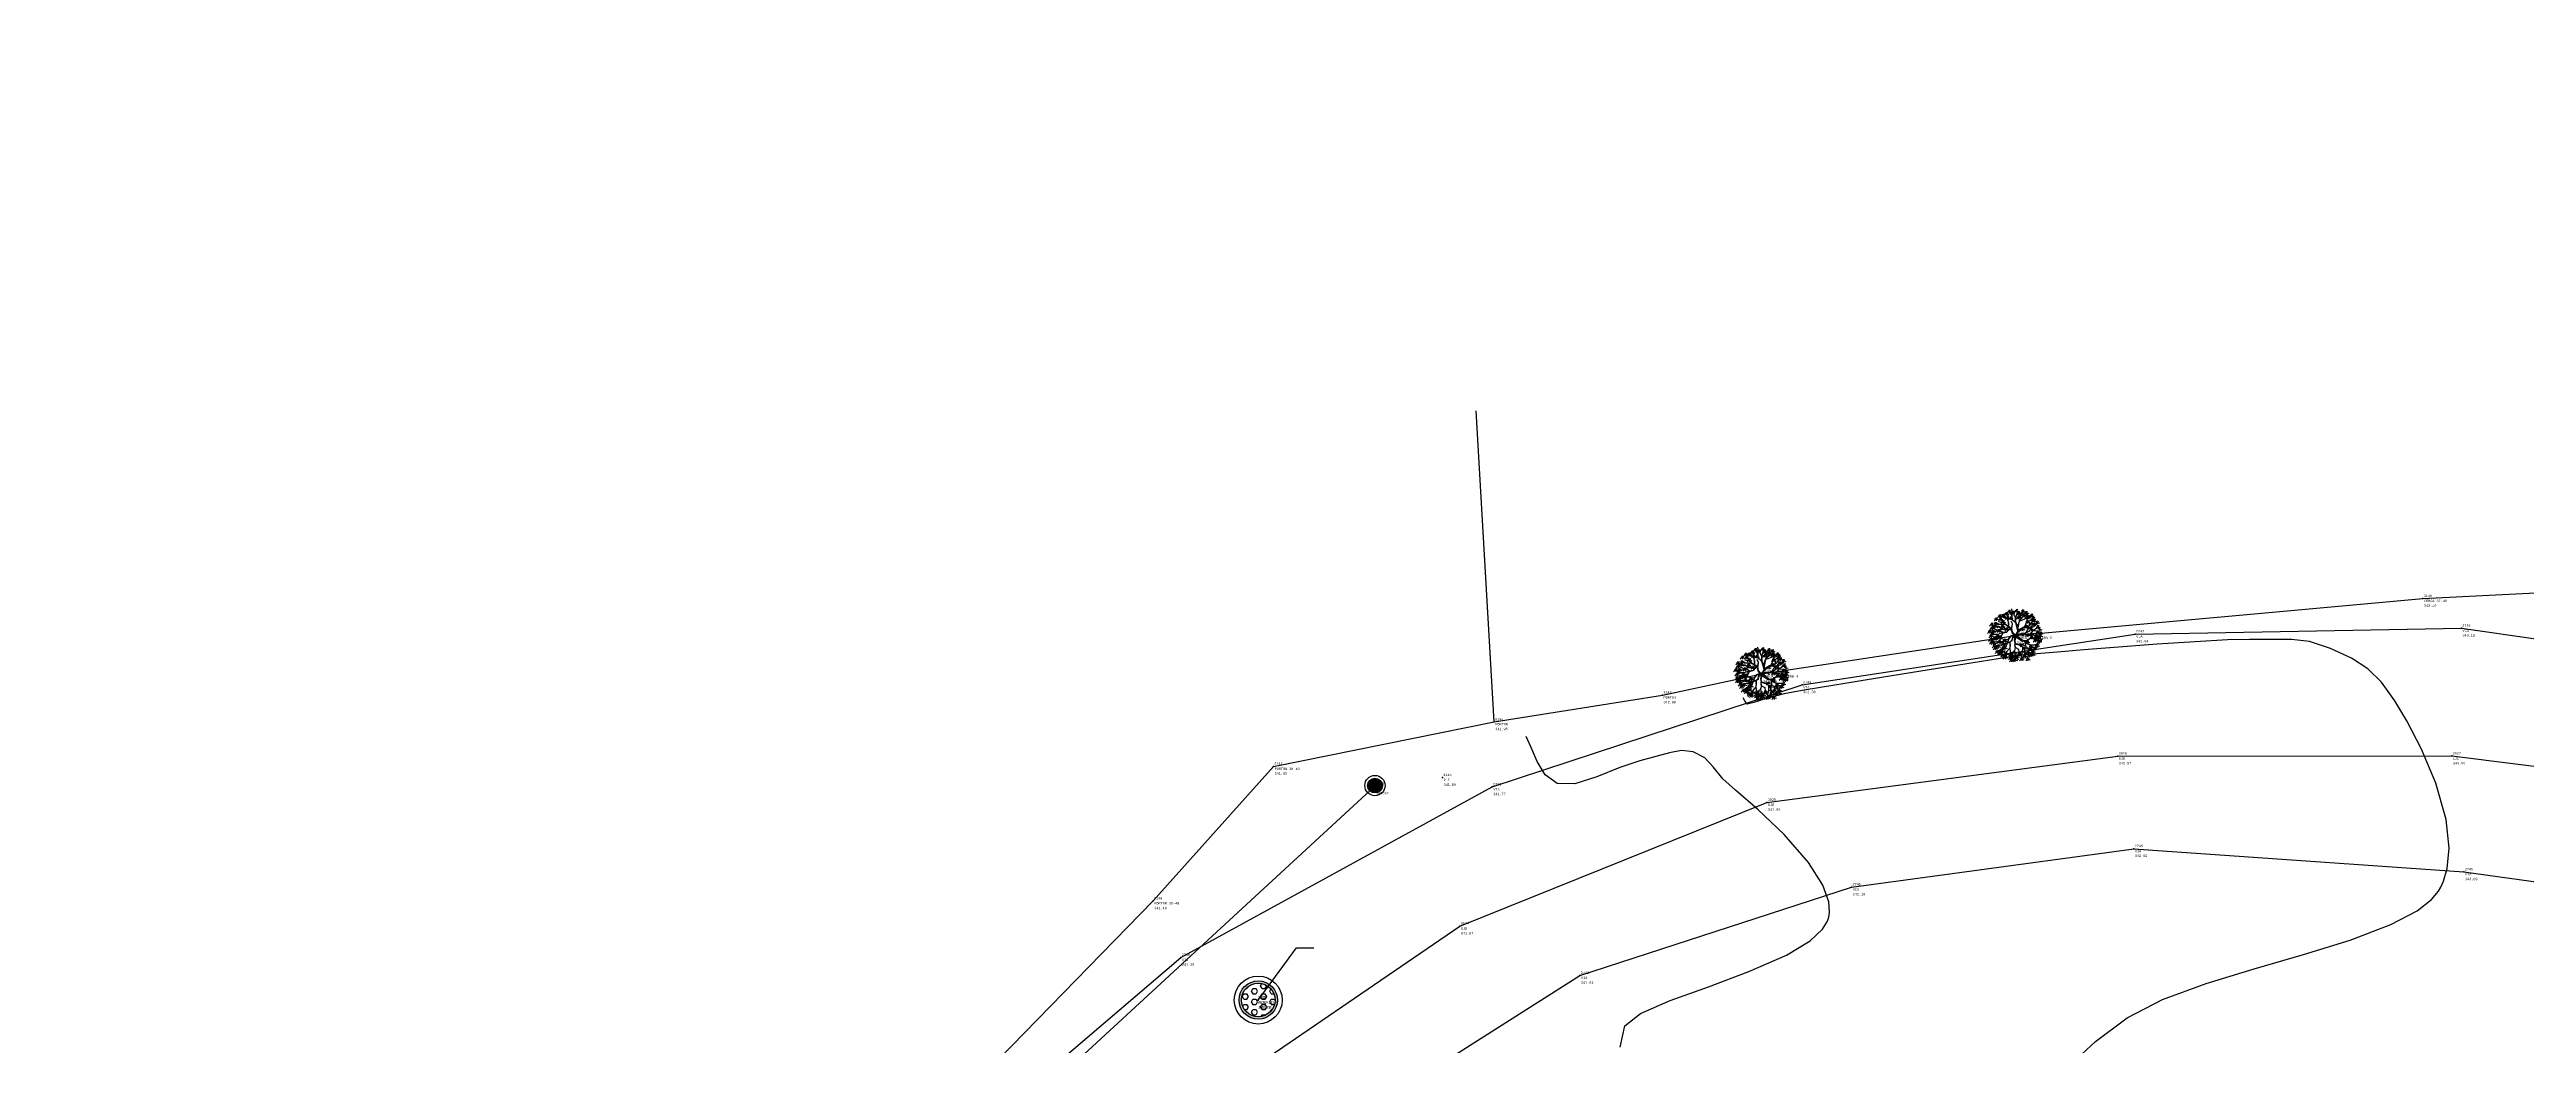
# Model space of a CAD drawing. Header units: metres. Extents: x 5050628 to 5051715, y 2427226 to 2427693.
# Drawn here: x 5051439.9 to 5051491.6, y 2427650.2 to 2427670.9 of the extents above; entities that cross this region are included whole.
import ezdxf
from ezdxf.enums import TextEntityAlignment as Align

# ---------------------------------------------------------------- set-up
doc = ezdxf.new("R2010")
doc.units = ezdxf.units.M
for name, color, linetype in [('1. Eje Vía', 7, 'Continuous'), ('Anden', 252, 'Continuous'), ('ARBOLES', 3, 'Continuous'), ('C-TOPO-MINR-N', 11, 'Continuous'), ('Cerca', 90, 'FENCELINE2'), ('CVL_PUNTO', 2, 'Continuous'), ('CVL_PUNTO_COR', 2, 'Continuous'), ('CVL_PUNTO_NUM', 2, 'Continuous'), ('Paramento', 7, 'Continuous'), ('POSTE', 2, 'Continuous'), ('POZO', 251, 'Continuous'), ('Red Baja Tension', 30, 'Continuous'), ('Texto', 7, 'Continuous'), ('Vía', 40, 'Continuous')]:
    doc.layers.add(name, color=color, linetype=linetype)
doc.layers.add('Poste Baja tension', color=30, linetype='Continuous', lineweight=100)
doc.styles.add('MONOTXT4', font='monotxt4.shx')
doc.linetypes.add('FENCELINE2', pattern='A,0.25,-0.1,[132,ltypeshp.shx,S=0.1,R=0,X=-0.1,Y=0],-0.1,1', length=1.45)

# ---------------------------------------------------------------- blocks, each defined once
blk = doc.blocks.new('POZO')
h = blk.add_hatch(color=251)
h.dxf.hatch_style = 1
h.paths.add_polyline_path([(0.4, 0, 1), (-0.4, 0, 1)])
h.paths.add_polyline_path([(-0.35, 0, -1), (0.35, 0, -1)], flags=16)
h = blk.add_hatch()
h.set_pattern_fill('HEX', color=252, scale=0.02)
h.set_pattern_definition([(0, (-1173315.06659, -1368270.07615), (0, 0.109985226308), [0.0635, -0.127]), (120, (-1173315.06659, -1368270.07615), (-0.095250000024, -0.054992613154), [0.0635, -0.127]), (60, (-1173315.00309, -1368270.07615), (-0.095250000024, 0.054992613154), [0.0635, -0.127])])
h.paths.add_polyline_path([(-0.35, 0, 1), (0.35, 0, 1)])
at = {"color": 252}
for radius in [0.5, 0.4, 0.35]:
    blk.add_circle((0, 0), radius, dxfattribs=at)
blk = doc.blocks.new('ar-2')
at = {"layer": 'ARBOLES'}
for p, q in [((29.38, 112.27), (29.17, 112.09)), ((29.29, 112.29), (29.31, 112.09)), ((29.55, 112.41), (29.35, 112.23)), ((29.38, 112.37), (29.61, 112.3)), ((29.46, 112.43), (29.48, 112.23)), ((29.72, 112.36), (29.51, 112.18)), ((29.54, 112.32), (29.78, 112.24)), ((29.6, 112.49), (29.63, 112.29)), ((29.98, 112.46), (29.78, 112.27)), ((29.81, 112.41), (30.04, 112.34)), ((29.89, 112.47), (29.91, 112.27)), ((30.1, 112.29), (29.89, 112.1)), ((29.93, 112.24), (30.16, 112.17)), ((30, 112.31), (30.03, 112.1)), ((30.35, 112.42), (30.15, 112.24)), ((30.18, 112.38), (30.41, 112.31)), ((30.26, 112.44), (30.28, 112.24)), ((30.55, 112.34), (30.35, 112.16)), ((30.38, 112.29), (30.62, 112.22)), ((30.46, 112.36), (30.48, 112.16)), ((28.4, 111.23), (28.19, 111.04)), ((28.23, 111.18), (28.46, 111.11)), ((28.48, 110.97), (28.27, 110.79)), ((28.3, 111.24), (28.33, 111.04)), ((28.31, 110.93), (28.54, 110.85)), ((28.53, 111.64), (28.32, 111.46)), ((28.54, 111.43), (28.33, 111.25)), ((28.36, 111.6), (28.59, 111.52)), ((28.36, 111.39), (28.6, 111.31)), ((28.57, 111.11), (28.36, 110.93)), ((28.38, 110.99), (28.41, 110.79)), ((28.6, 111.23), (28.4, 111.05)), ((28.43, 111.66), (28.46, 111.46)), ((28.43, 111.19), (28.66, 111.11)), ((28.44, 111.45), (28.46, 111.25)), ((28.47, 111.13), (28.5, 110.93)), ((28.7, 110.84), (28.49, 110.65)), ((28.7, 111.53), (28.5, 111.35)), ((28.51, 111.25), (28.53, 111.05)), ((28.68, 111.44), (28.53, 111.5)), ((28.53, 110.79), (28.76, 110.72)), ((28.76, 111.68), (28.56, 111.5)), ((28.79, 111.96), (28.58, 111.78)), ((28.6, 110.85), (28.63, 110.65)), ((28.61, 111.92), (28.85, 111.85)), ((28.61, 111.55), (28.63, 111.35)), ((28.67, 111.7), (28.69, 111.5)), ((28.88, 110.93), (28.67, 110.74)), ((28.69, 111.98), (28.71, 111.78)), ((28.7, 110.88), (28.94, 110.81)), ((28.96, 111.28), (28.76, 111.09)), ((28.98, 110.9), (28.77, 110.72)), ((28.78, 110.94), (28.8, 110.74)), ((28.99, 112.15), (28.79, 111.96)), ((28.81, 110.86), (29.04, 110.79)), ((28.82, 112.1), (29.05, 112.03)), ((29.04, 111.96), (28.84, 111.78)), ((28.87, 111.92), (29.1, 111.85)), ((28.87, 111.29), (28.89, 111.09)), ((28.89, 110.92), (28.91, 110.72)), ((28.9, 112.16), (28.92, 111.96)), ((29.16, 112.15), (28.95, 111.97)), ((28.95, 111.98), (28.97, 111.78)), ((29.15, 111.54), (28.95, 111.36)), ((29.24, 111.94), (28.97, 112.03)), ((28.98, 111.5), (29.21, 111.43)), ((28.99, 112.1), (29.22, 112.03)), ((29.2, 111.81), (28.99, 111.63)), ((29.02, 111.76), (29.26, 111.69)), ((29.06, 112.17), (29.09, 111.97)), ((29.06, 111.56), (29.08, 111.36)), ((29.29, 111.27), (29.08, 111.45)), ((29.1, 111.83), (29.13, 111.63)), ((29.21, 112.23), (29.44, 112.16)), ((29.43, 111.38), (29.22, 111.2)), ((29.44, 112.04), (29.24, 111.86)), ((29.25, 111.34), (29.49, 111.26)), ((29.27, 112), (29.5, 111.92)), ((29.33, 111.4), (29.35, 111.2)), ((29.4, 112.09), (29.36, 112.16)), ((29.63, 112.03), (29.43, 111.84)), ((29.46, 111.98), (29.69, 111.91)), ((29.54, 112.04), (29.56, 111.84)), ((30.1, 112.06), (29.89, 111.88)), ((29.92, 112.02), (30.16, 111.94)), ((30, 112.08), (30.02, 111.88)), ((30.34, 112.21), (30.14, 112.03)), ((30.16, 111.33), (30.39, 111.26)), ((30.17, 112.17), (30.4, 112.1)), ((30.24, 111.39), (30.26, 111.19)), ((30.25, 112.23), (30.27, 112.03)), ((30.57, 112.17), (30.36, 111.99)), ((30.57, 111.51), (30.37, 111.33)), ((30.39, 112.13), (30.63, 112.05)), ((30.4, 111.46), (30.63, 111.39)), ((30.43, 111.92), (30.45, 112)), ((30.64, 111.02), (30.43, 110.84)), ((30.45, 111.76), (30.68, 111.69)), ((30.47, 112.19), (30.49, 111.99)), ((30.47, 110.98), (30.7, 110.91)), ((30.48, 111.53), (30.5, 111.33)), ((30.69, 112.07), (30.49, 111.88)), ((30.52, 112.02), (30.75, 111.95)), ((30.53, 111.83), (30.55, 111.63)), ((30.54, 111.04), (30.57, 110.84)), ((30.6, 112.08), (30.62, 111.88)), ((30.6, 111.33), (30.68, 111.67)), ((30.85, 111.38), (30.64, 111.19)), ((30.86, 112.17), (30.65, 111.99)), ((30.87, 110.88), (30.66, 110.7)), ((30.68, 111.33), (30.91, 111.26)), ((30.69, 112.13), (30.92, 112.06)), ((30.74, 112.05), (30.98, 111.98)), ((30.75, 111.39), (30.78, 111.19)), ((30.76, 112.19), (30.79, 111.99)), ((30.96, 111.97), (30.76, 111.79)), ((30.77, 110.9), (30.8, 110.7)), ((30.79, 111.93), (31.02, 111.85)), ((31.02, 111.86), (30.81, 111.68)), ((30.81, 111.59), (31.04, 111.52)), ((30.84, 111.82), (31.08, 111.75)), ((30.86, 111.78), (30.96, 111.86)), ((30.87, 111.99), (30.89, 111.79)), ((30.92, 111.88), (30.94, 111.68)), ((31.13, 110.97), (30.92, 110.79)), ((31.2, 111.76), (30.99, 111.58)), ((31.22, 111.2), (31.02, 111.01)), ((31.03, 111.72), (31.26, 111.65)), ((31.24, 111.51), (31.03, 111.33)), ((31.03, 110.99), (31.06, 110.79)), ((31.05, 111.15), (31.28, 111.08)), ((31.07, 111.46), (31.3, 111.39)), ((31.28, 110.82), (31.07, 110.64)), ((31.09, 111.37), (31.23, 111.38)), ((31.1, 110.78), (31.34, 110.7)), ((31.11, 111.78), (31.13, 111.58)), ((31.13, 111.21), (31.15, 111.01)), ((31.14, 111.53), (31.17, 111.33)), ((31.16, 111.32), (31.4, 111.25)), ((31.37, 110.97), (31.16, 110.79)), ((31.18, 110.84), (31.2, 110.64)), ((31.39, 111.13), (31.19, 110.94)), ((31.19, 110.93), (31.43, 110.85)), ((31.22, 111.08), (31.45, 111.01)), ((31.24, 111.38), (31.27, 111.18)), ((31.27, 110.99), (31.3, 110.79)), ((31.3, 111.14), (31.32, 110.94)), ((28.47, 110.74), (28.26, 110.56)), ((28.3, 110.7), (28.53, 110.63)), ((28.51, 110.58), (28.31, 110.4)), ((28.34, 110.54), (28.57, 110.47)), ((28.37, 110.76), (28.4, 110.56)), ((28.61, 110.58), (28.4, 110.39)), ((28.42, 110.6), (28.44, 110.4)), ((28.44, 110.53), (28.67, 110.46)), ((28.67, 110.39), (28.46, 110.2)), ((28.51, 110.6), (28.54, 110.39)), ((28.74, 110.25), (28.53, 110.07)), ((28.56, 110.21), (28.8, 110.14)), ((28.57, 110.4), (28.6, 110.2)), ((28.64, 110.27), (28.67, 110.07)), ((28.85, 110.04), (28.64, 109.85)), ((28.67, 109.99), (28.91, 109.92)), ((28.9, 110.35), (28.69, 110.17)), ((28.72, 110.31), (28.96, 110.23)), ((28.95, 110.63), (28.75, 110.45)), ((28.75, 110.05), (28.78, 109.85)), ((28.78, 110.58), (29.01, 110.51)), ((28.8, 110.37), (28.82, 110.17)), ((29.01, 109.94), (28.81, 109.76)), ((29.05, 110.12), (28.84, 109.94)), ((28.84, 109.9), (29.07, 109.82)), ((28.86, 110.65), (28.88, 110.45)), ((28.88, 110.08), (29.11, 110.01)), ((28.92, 109.96), (28.94, 109.76)), ((28.95, 110.14), (28.98, 109.94)), ((28.97, 109.92), (29, 109.72)), ((29.18, 110.49), (28.98, 110.31)), ((29.19, 109.82), (28.98, 109.64)), ((29.01, 110.45), (29.24, 110.37)), ((29.24, 110.04), (29.03, 109.86)), ((29.23, 109.75), (29.03, 109.57)), ((29.06, 109.99), (29.3, 109.92)), ((29.09, 110.51), (29.11, 110.31)), ((29.09, 109.84), (29.11, 109.64)), ((29.32, 110.69), (29.11, 110.5)), ((29.11, 110.23), (29.35, 110.16)), ((29.33, 109.72), (29.12, 109.53)), ((29.14, 109.77), (29.16, 109.57)), ((29.15, 110.64), (29.38, 110.57)), ((29.16, 109.67), (29.39, 109.6)), ((29.18, 109.91), (29.41, 109.84)), ((29.23, 110.7), (29.25, 110.5)), ((29.23, 109.84), (29.46, 109.77)), ((29.24, 109.74), (29.26, 109.53)), ((29.6, 109.82), (29.4, 109.63)), ((29.46, 109.65), (29.69, 109.58)), ((29.68, 109.55), (29.48, 109.36)), ((29.51, 109.83), (29.53, 109.63)), ((29.51, 109.52), (29.63, 109.68)), ((29.51, 109.5), (29.74, 109.43)), ((29.54, 109.71), (29.56, 109.51)), ((29.58, 109.9), (29.6, 109.7)), ((29.59, 109.56), (29.61, 109.36)), ((29.65, 109.67), (29.89, 109.6)), ((29.89, 109.87), (29.68, 109.69)), ((29.89, 109.56), (29.68, 109.37)), ((29.9, 109.77), (29.7, 109.59)), ((29.71, 109.51), (29.95, 109.44)), ((29.73, 109.74), (29.75, 109.53)), ((29.79, 109.57), (29.81, 109.37)), ((30.01, 109.76), (29.8, 109.58)), ((29.87, 109.75), (29.83, 109.61)), ((29.83, 109.61), (29.85, 109.48)), ((29.84, 109.72), (30.07, 109.65)), ((29.91, 109.78), (29.94, 109.58)), ((30.17, 109.91), (29.96, 109.72)), ((29.99, 109.86), (30.23, 109.79)), ((30.28, 109.6), (30.08, 109.42)), ((30.11, 109.56), (30.34, 109.48)), ((30.33, 110.45), (30.12, 110.26)), ((30.16, 110.4), (30.39, 110.33)), ((30.17, 109.62), (30.21, 109.52)), ((30.19, 109.62), (30.21, 109.42)), ((30.45, 110.25), (30.24, 110.06)), ((30.47, 109.8), (30.26, 109.61)), ((30.28, 110.2), (30.51, 110.13)), ((30.29, 109.96), (30.53, 109.88)), ((30.3, 109.75), (30.53, 109.68)), ((30.35, 110.26), (30.38, 110.06)), ((30.38, 109.81), (30.4, 109.61)), ((30.63, 110.61), (30.42, 110.43)), ((30.65, 110.02), (30.44, 109.84)), ((30.65, 109.61), (30.44, 109.42)), ((30.45, 110.57), (30.69, 110.5)), ((30.47, 109.56), (30.71, 109.49)), ((30.48, 109.98), (30.71, 109.91)), ((30.53, 110.63), (30.55, 110.43)), ((30.74, 109.83), (30.54, 109.65)), ((30.55, 110.04), (30.58, 109.84)), ((30.55, 109.62), (30.57, 109.42)), ((30.57, 109.78), (30.8, 109.71)), ((30.81, 110.32), (30.61, 110.14)), ((30.81, 110.19), (30.61, 110.01)), ((30.64, 110.28), (30.87, 110.21)), ((30.65, 109.85), (30.67, 109.65)), ((30.72, 110.34), (30.74, 110.14)), ((30.72, 110.21), (30.74, 110.01)), ((30.94, 109.88), (30.73, 109.7)), ((30.94, 110.05), (30.74, 109.87)), ((30.77, 110.01), (31, 109.93)), ((30.77, 109.83), (31, 109.76)), ((30.84, 109.9), (30.87, 109.7)), ((30.85, 110.07), (30.87, 109.87)), ((31.08, 110.24), (30.87, 110.06)), ((31.09, 110.71), (30.88, 110.53)), ((30.88, 110.23), (31.01, 110.06)), ((30.9, 110.2), (31.14, 110.12)), ((30.92, 110.67), (31.15, 110.6)), ((30.98, 110.26), (31.01, 110.06)), ((30.99, 110.73), (31.02, 110.53)), ((31.2, 110.41), (30.99, 110.22)), ((31.3, 110.63), (31.09, 110.45)), ((31.11, 110.42), (31.13, 110.22)), ((31.13, 110.59), (31.36, 110.52)), ((31.21, 110.65), (31.23, 110.45)), ((31.43, 110.73), (31.23, 110.54)), ((31.34, 110.74), (31.36, 110.54))]:
    blk.add_line(p, q, dxfattribs=at)
at = {"layer": 'ARBOLES', "color": 27}
for p, q in [((29.41, 112.15), (29.39, 112.29)), ((29.64, 112.03), (29.5, 112.31)), ((29.62, 112.38), (29.64, 112.18)), ((29.64, 112.22), (29.62, 112.34)), ((29.64, 111.99), (29.66, 112.35)), ((29.64, 112.34), (29.65, 112.22)), ((29.76, 112.14), (29.69, 112.34)), ((29.76, 112.14), (29.79, 112.36)), ((29.86, 111.96), (29.97, 112.36)), ((30.13, 112.13), (30.05, 112.35)), ((30.14, 112.14), (30.23, 112.3)), ((30.3, 112.03), (30.4, 112.25)), ((28.4, 111.06), (28.63, 110.99)), ((28.79, 110.98), (28.41, 111.01)), ((28.41, 110.99), (28.77, 110.98)), ((28.64, 111.16), (28.42, 111.14)), ((28.65, 110.82), (28.42, 110.71)), ((28.43, 111.16), (28.56, 111.17)), ((28.72, 111.15), (28.44, 111.2)), ((28.71, 111.25), (28.48, 111.36)), ((28.53, 111.49), (28.76, 111.42)), ((28.59, 111.64), (28.82, 111.57)), ((28.85, 111.56), (28.61, 111.66)), ((28.85, 111.56), (28.64, 111.67)), ((28.9, 111.56), (28.65, 111.69)), ((28.8, 110.98), (28.65, 110.82)), ((28.85, 111.44), (28.68, 111.44)), ((28.83, 111.17), (28.71, 111.25)), ((28.82, 111.17), (28.72, 111.15)), ((28.85, 111.43), (28.75, 111.37)), ((28.79, 111.23), (29.02, 111.16)), ((29.1, 111.09), (28.8, 110.98)), ((28.99, 110.79), (28.8, 110.5)), ((29.12, 111.09), (28.81, 111.28)), ((29.02, 111.28), (28.82, 111.17)), ((28.98, 111.68), (28.85, 111.74)), ((29.25, 111.56), (28.85, 111.56)), ((29.09, 111.3), (28.85, 111.44)), ((29.04, 111.3), (28.85, 111.43)), ((28.98, 110.81), (28.85, 110.74)), ((29.04, 111.84), (28.91, 111.98)), ((29.07, 111.07), (28.97, 110.8)), ((29.09, 111.68), (28.98, 111.68)), ((29.1, 111.06), (28.98, 110.81)), ((29, 111.17), (29.14, 111.1)), ((29.25, 111.25), (29.02, 111.28)), ((29.1, 111.68), (29.04, 111.84)), ((29.23, 111.27), (29.04, 111.3)), ((29.25, 111.96), (29.09, 112.15)), ((29.28, 111.26), (29.09, 111.3)), ((29.26, 111.56), (29.1, 111.68)), ((29.34, 111.13), (29.1, 111.09)), ((29.11, 111.07), (29.33, 111.12)), ((29.12, 112.15), (29.24, 111.99)), ((29.24, 111.99), (29.14, 112.17)), ((29.28, 111.97), (29.16, 112.19)), ((29.38, 111.89), (29.25, 111.96)), ((29.49, 111.41), (29.25, 111.56)), ((29.41, 111.26), (29.26, 111.26)), ((29.56, 111.33), (29.27, 111.53)), ((29.38, 111.9), (29.28, 111.97)), ((29.46, 111.28), (29.28, 111.26)), ((29.47, 111.28), (29.34, 111.13)), ((29.43, 111.28), (29.34, 111.13)), ((29.35, 112.06), (29.37, 111.86)), ((29.37, 111.84), (29.41, 112.15)), ((29.42, 111.73), (29.37, 111.84)), ((29.37, 111.84), (29.42, 111.68)), ((29.49, 111.89), (29.38, 111.9)), ((29.59, 111.88), (29.38, 111.89)), ((29.54, 110.87), (29.38, 110.69)), ((29.42, 111.68), (29.41, 111.47)), ((29.55, 110.86), (29.41, 110.69)), ((29.44, 111.46), (29.42, 111.73)), ((29.43, 110.69), (29.58, 110.87)), ((29.54, 111.33), (29.46, 111.28)), ((29.55, 111.31), (29.47, 111.28)), ((29.62, 111.89), (29.49, 111.89)), ((29.62, 111.33), (29.49, 111.41)), ((29.74, 110.94), (29.54, 110.87)), ((29.55, 111.31), (29.63, 111.14)), ((29.76, 110.92), (29.55, 110.86)), ((29.59, 111.27), (29.56, 111.33)), ((29.66, 111.6), (29.58, 111.76)), ((29.86, 111.66), (29.59, 111.88)), ((29.6, 111.35), (29.66, 111.59)), ((29.64, 111.11), (29.6, 111.32)), ((29.64, 110.77), (29.61, 110.61)), ((29.62, 111.89), (29.64, 112.04)), ((29.66, 111.13), (29.62, 111.33)), ((29.63, 111.35), (29.66, 111.6)), ((29.64, 112.04), (29.64, 112.22)), ((29.67, 111.83), (29.64, 111.99)), ((29.64, 111.91), (29.64, 111.86)), ((29.75, 110.97), (29.64, 111.11)), ((29.76, 110.92), (29.64, 111.1)), ((29.85, 110.92), (29.65, 110.74)), ((29.76, 110.99), (29.66, 111.13)), ((29.66, 110.77), (29.78, 110.94)), ((29.81, 110.92), (29.66, 110.77)), ((29.88, 111.66), (29.67, 111.83)), ((29.86, 110.92), (29.75, 110.97)), ((29.85, 111.96), (29.76, 112.14)), ((29.86, 110.92), (29.76, 110.99)), ((29.81, 110.87), (29.77, 110.62)), ((29.85, 110.92), (29.78, 110.61)), ((29.86, 110.81), (29.8, 110.62)), ((29.84, 111.7), (29.86, 111.95)), ((29.87, 111.68), (29.85, 111.96)), ((29.85, 110.92), (29.98, 111.2)), ((29.85, 110.92), (30, 111.18)), ((29.85, 110.92), (29.89, 110.81)), ((29.98, 111.2), (29.86, 111.66)), ((29.97, 111.38), (29.88, 111.66)), ((29.89, 110.95), (29.88, 110.92)), ((29.88, 110.92), (29.9, 110.82)), ((29.89, 110.81), (30.22, 110.6)), ((29.9, 110.82), (29.92, 110.92)), ((29.92, 110.99), (30.02, 111.16)), ((29.92, 110.94), (30.04, 111.02)), ((29.92, 110.92), (29.92, 110.99)), ((29.92, 110.91), (30.02, 110.99)), ((29.93, 110.9), (30.29, 110.62)), ((29.94, 110.8), (29.93, 110.87)), ((29.93, 110.87), (30.21, 110.66)), ((30.2, 110.63), (29.94, 110.8)), ((29.95, 110.89), (30.09, 111)), ((29.96, 111.42), (30.07, 111.77)), ((30, 111.35), (29.97, 111.38)), ((30, 111.18), (29.97, 111.35)), ((30.21, 110.66), (29.97, 110.81)), ((29.98, 111.38), (30.02, 111.53)), ((30, 111.37), (30.08, 111.79)), ((30.02, 111.18), (30, 111.35)), ((30.02, 111.25), (30.3, 111.41)), ((30.02, 110.99), (30.1, 111.02)), ((30.03, 111.21), (30.25, 111.36)), ((30.04, 111.18), (30.31, 111.4)), ((30.08, 111.79), (30.14, 111.88)), ((30.09, 111.78), (30.22, 111.82)), ((30.09, 111), (30.15, 111)), ((30.1, 111.81), (30.23, 111.83)), ((30.1, 111.02), (30.3, 111.02)), ((30.14, 111.88), (30.13, 112.13)), ((30.33, 111.38), (30.13, 111.19)), ((30.14, 111.92), (30.3, 112.04)), ((30.15, 111.88), (30.3, 112.03)), ((30.15, 111), (30.31, 110.89)), ((30.19, 110.99), (30.32, 111.01)), ((30.22, 111.82), (30.43, 111.91)), ((30.28, 111.02), (30.47, 111.09)), ((30.3, 111.41), (30.42, 111.42)), ((30.3, 111.02), (30.42, 110.99)), ((30.31, 111.4), (30.47, 111.41)), ((30.35, 111.02), (30.48, 111.09)), ((30.38, 111.42), (30.46, 111.59)), ((30.62, 111.81), (30.42, 111.63)), ((30.42, 111.42), (30.45, 111.5)), ((30.42, 110.99), (30.73, 111.02)), ((30.43, 111.91), (30.74, 112.06)), ((30.45, 111.5), (30.49, 111.7)), ((30.47, 111.41), (30.56, 111.45)), ((30.47, 111.09), (30.61, 111.32)), ((30.48, 111.71), (30.55, 111.89)), ((30.49, 111.7), (30.7, 111.8)), ((30.49, 111.09), (30.72, 111.21)), ((30.5, 111.74), (30.69, 111.79)), ((30.5, 110.65), (30.74, 110.79)), ((30.53, 110.99), (30.66, 110.99)), ((30.55, 111.89), (30.6, 111.96)), ((30.56, 111.45), (30.74, 111.58)), ((30.6, 111.96), (30.62, 112.12)), ((30.61, 111.37), (30.79, 111.44)), ((30.61, 111.32), (30.78, 111.43)), ((30.63, 111), (30.72, 110.95)), ((30.69, 110.84), (30.93, 110.76)), ((30.7, 111.8), (30.86, 111.96)), ((30.72, 110.95), (30.91, 110.94)), ((30.73, 111.02), (30.88, 111.22)), ((30.74, 111.58), (30.86, 111.78)), ((30.74, 110.79), (30.88, 110.75)), ((30.75, 111.02), (30.98, 111.05)), ((30.76, 111.86), (30.87, 111.94)), ((30.76, 111.85), (30.88, 111.92)), ((30.98, 111.64), (30.77, 111.45)), ((30.78, 111.65), (31.02, 111.58)), ((30.78, 111.43), (30.94, 111.45)), ((30.78, 111.04), (30.89, 111.23)), ((30.79, 111.43), (30.89, 111.62)), ((30.88, 111.22), (31.09, 111.37)), ((30.88, 110.75), (31.2, 110.79)), ((30.89, 111.65), (30.91, 111.45)), ((30.89, 111.22), (31.27, 111.17)), ((30.91, 110.94), (31.29, 110.87)), ((31.18, 110.81), (30.92, 110.76)), ((30.94, 111.45), (31.09, 111.65)), ((30.94, 111.45), (31.12, 111.61)), ((30.96, 110.93), (31.19, 110.85)), ((30.98, 111.05), (31.06, 111.04)), ((31.3, 110.8), (31.18, 110.81)), ((31.2, 110.79), (31.29, 110.75)), ((31.3, 110.78), (31.22, 110.79)), ((28.7, 110.64), (28.46, 110.67)), ((28.57, 110.53), (28.46, 110.5)), ((28.63, 110.53), (28.47, 110.48)), ((28.5, 110.34), (28.73, 110.27)), ((28.8, 110.5), (28.53, 110.34)), ((28.75, 110.54), (28.54, 110.53)), ((28.86, 110.36), (28.58, 110.27)), ((28.71, 110.28), (28.58, 110.26)), ((28.6, 110.23), (28.71, 110.28)), ((28.61, 110.21), (28.84, 110.34)), ((28.92, 110.56), (28.63, 110.53)), ((28.85, 110.74), (28.7, 110.64)), ((28.99, 110.1), (28.75, 109.98)), ((29.11, 110.34), (28.86, 110.36)), ((29.28, 110.68), (28.92, 110.72)), ((29.06, 110.54), (28.92, 110.56)), ((29.07, 110.53), (28.92, 110.44)), ((29.03, 110.16), (28.96, 109.79)), ((29.09, 110.25), (28.97, 109.77)), ((29.08, 110.25), (28.99, 110.1)), ((29.18, 110.67), (29.06, 110.54)), ((29.18, 110.28), (29.08, 110.25)), ((29.29, 110.27), (29.08, 110.09)), ((29.22, 109.77), (29.08, 109.69)), ((29.27, 110.25), (29.1, 110.05)), ((29.23, 110.43), (29.11, 110.34)), ((29.12, 110.33), (29.23, 110.41)), ((29.23, 110.41), (29.17, 110.28)), ((29.41, 110.69), (29.18, 110.67)), ((29.25, 110.43), (29.18, 110.28)), ((29.19, 110.29), (29.21, 110.09)), ((29.68, 109.92), (29.22, 109.77)), ((29.41, 110.51), (29.23, 110.43)), ((29.43, 110.49), (29.25, 110.43)), ((29.25, 109.78), (29.71, 109.95)), ((29.3, 109.68), (29.26, 109.62)), ((29.42, 110.69), (29.27, 110.25)), ((29.32, 109.95), (29.3, 109.68)), ((29.49, 110.15), (29.32, 109.95)), ((29.51, 110.52), (29.41, 110.51)), ((29.5, 110.48), (29.43, 110.49)), ((29.63, 109.69), (29.43, 109.51)), ((29.68, 109.88), (29.47, 109.7)), ((29.66, 109.73), (29.47, 109.52)), ((29.52, 110.33), (29.49, 110.15)), ((29.52, 109.98), (29.49, 109.75)), ((29.5, 110.52), (29.52, 110.33)), ((29.5, 110.16), (29.52, 109.98)), ((29.61, 110.61), (29.51, 110.53)), ((29.58, 110.58), (29.51, 110.52)), ((29.52, 110.31), (29.53, 110.51)), ((29.66, 109.72), (29.54, 109.51)), ((29.63, 110.6), (29.58, 110.58)), ((29.65, 110.74), (29.63, 110.6)), ((29.68, 109.92), (29.66, 109.73)), ((29.78, 110.03), (29.68, 109.92)), ((29.78, 110.61), (29.81, 110.46)), ((29.83, 110.2), (29.78, 110.04)), ((29.78, 110.04), (29.79, 109.88)), ((29.8, 110.45), (29.79, 110.36)), ((29.82, 110.43), (29.79, 110.36)), ((29.79, 110.36), (29.84, 110.21)), ((29.79, 110.36), (29.82, 110.18)), ((29.79, 109.88), (29.87, 109.75)), ((29.8, 110.62), (29.82, 110.47)), ((29.81, 110.46), (29.89, 110.41)), ((29.82, 110.47), (29.91, 110.43)), ((29.84, 110.21), (30.02, 110.12)), ((29.87, 109.75), (30, 109.49)), ((29.89, 110.41), (30.12, 110.34)), ((29.91, 110.43), (30.09, 110.37)), ((30.04, 109.92), (29.96, 109.75)), ((30.02, 109.91), (29.96, 109.76)), ((29.96, 109.75), (29.96, 109.49)), ((30.02, 110.12), (30.04, 109.92)), ((30.03, 109.97), (30.02, 109.91)), ((30.04, 109.92), (30.1, 109.77)), ((30.29, 110.41), (30.06, 110.38)), ((30.07, 109.92), (30.09, 109.72)), ((30.1, 109.77), (30.34, 109.57)), ((30.12, 110.37), (30.25, 110.26)), ((30.12, 110.34), (30.25, 110.25)), ((30.13, 110.37), (30.29, 110.41)), ((30.24, 109.93), (30.17, 109.62)), ((30.29, 110.62), (30.2, 110.63)), ((30.22, 110.6), (30.34, 110.59)), ((30.25, 110.25), (30.24, 109.93)), ((30.26, 110.26), (30.38, 110.07)), ((30.31, 110.62), (30.37, 110.62)), ((30.34, 110.59), (30.42, 110.49)), ((30.37, 110.62), (30.5, 110.65)), ((30.37, 110.05), (30.38, 109.85)), ((30.4, 109.59), (30.37, 109.84)), ((30.38, 110.07), (30.4, 109.88)), ((30.38, 109.85), (30.42, 109.59)), ((30.39, 109.88), (30.44, 109.59)), ((30.4, 110.58), (30.45, 110.49)), ((30.4, 109.88), (30.65, 109.73)), ((30.41, 110.58), (30.53, 110.64)), ((30.42, 110.49), (30.7, 110.37)), ((30.42, 110.49), (30.43, 110.28)), ((30.45, 110.28), (30.43, 110.48)), ((30.43, 110.28), (30.55, 110.19)), ((30.45, 110.49), (30.69, 110.39)), ((30.53, 110.64), (30.73, 110.77)), ((30.55, 110.19), (30.61, 109.97)), ((30.57, 110.17), (30.81, 110.1)), ((30.58, 110.19), (30.83, 110.11)), ((30.61, 109.97), (30.77, 109.85)), ((30.64, 110.15), (30.87, 110.07)), ((30.68, 110.36), (30.88, 110.23)), ((30.69, 110.39), (31, 110.35)), ((30.7, 110.37), (31.02, 110.38)), ((30.73, 110.77), (30.9, 110.74)), ((30.83, 110.11), (30.91, 109.98)), ((30.9, 110.74), (31.16, 110.63)), ((31.14, 110.61), (30.91, 110.72)), ((31, 110.35), (31.1, 110.19)), ((31.02, 110.38), (31.23, 110.44)), ((31.03, 110.36), (31.26, 110.29)), ((31.26, 110.6), (31.14, 110.62)), ((31.25, 110.58), (31.14, 110.61)), ((31.16, 110.63), (31.27, 110.62))]:
    blk.add_line(p, q, dxfattribs=at)
blk = doc.blocks.new('POSTE')
at = {"layer": 'POSTE'}
h = blk.add_hatch(color=30, dxfattribs=at)
edge = h.paths.add_edge_path()
edge.add_arc((992.96, 972.38), 0.558, 0, 360)
at = {"layer": 'POSTE', "color": 30}
for radius in [0.768, 0.558]:
    blk.add_circle((992.96, 972.38, 192.94), radius, dxfattribs=at)
blk = doc.blocks.new('A$Cd4a49434')
at = {"layer": 'POSTE', "xscale": 0.6787685145199105, "yscale": 0.6787685145199105, "zscale": 0.6787685145199105, "rotation": 349.84833}
blk.add_blockref('POSTE', (-779.25, -530.37, 158.25), dxfattribs=at)

msp = doc.modelspace()

# ---------------------------------------------------------------- linework, layer by layer
at = {"layer": '1. Eje Vía', "elevation": 280.286, "flags": 128}
msp.add_lwpolyline([(5051437.39, 2427625.022), (5051442.677, 2427629.536), (5051448.3, 2427634.592), (5051453.76, 2427639.519), (5051458.689, 2427644.265), (5051464.137, 2427649.102), (5051469.342, 2427652.662), (5051475.744, 2427655.24), (5051483.059, 2427656.208), (5051490.026, 2427656.21), (5051496.882, 2427655.351), (5051504.718, 2427653.737), (5051511.155, 2427653.476), (5051518.306, 2427653.908), (5051524.375, 2427656.043), (5051530.384, 2427658.587), (5051535.999, 2427661.31), (5051542.476, 2427664.661), (5051548.504, 2427667.464)], dxfattribs=at)
at = {"layer": 'Anden', "elevation": 338.426, "flags": 128}
msp.add_lwpolyline([(5051473.565, 2427657.48), (5051475.638, 2427657.921), (5051480.931, 2427658.723), (5051489.421, 2427659.495), (5051492.607, 2427659.653), (5051494.186, 2427659.998), (5051497.959, 2427660.092), (5051508.845, 2427659.228), (5051513.15, 2427659.262), (5051512.791, 2427662.231), (5051512.339, 2427666.938)], dxfattribs=at)
at = {"layer": 'C-TOPO-MINR-N', "color": 32, "linetype": 'Continuous', "lineweight": -3}
for points in [[(5051482.029, 2427649.725, 343.966), (5051482.593, 2427650.255, 343.966), (5051483.257, 2427650.748, 343.966), (5051483.995, 2427651.128, 343.966), (5051484.903, 2427651.463, 343.966), (5051485.905, 2427651.771, 343.966), (5051486.931, 2427652.068, 343.966), (5051487.906, 2427652.37, 343.966), (5051488.757, 2427652.694, 343.966), (5051489.301, 2427652.981, 343.966), (5051489.604, 2427653.217, 343.966), (5051489.747, 2427653.387, 343.966), (5051489.799, 2427653.476, 343.966), (5051489.854, 2427653.599, 343.966), (5051489.93, 2427653.861, 343.966), (5051489.97, 2427654.284, 343.966), (5051489.906, 2427654.883, 343.966), (5051489.692, 2427655.641, 343.966), (5051489.395, 2427656.35, 343.966), (5051489.086, 2427656.945, 343.966), (5051488.838, 2427657.362, 343.966), (5051488.558, 2427657.751, 343.966), (5051488.273, 2427658.031, 343.966), (5051487.935, 2427658.248, 343.966), (5051487.499, 2427658.45, 343.966), (5051487.059, 2427658.595, 343.966), (5051486.686, 2427658.643, 343.966), (5051486.297, 2427658.642, 343.966), (5051485.81, 2427658.64, 343.966), (5051485.348, 2427658.631, 343.966), (5051484.673, 2427658.594, 343.966), (5051483.883, 2427658.541, 343.966), (5051483.076, 2427658.48, 343.966), (5051482.351, 2427658.423, 343.966), (5051481.807, 2427658.378, 343.966), (5051481.543, 2427658.356, 343.966), (5051481.37, 2427658.343, 343.966), (5051481.233, 2427658.331, 343.966), (5051481.061, 2427658.311, 343.966), (5051480.737, 2427658.262, 343.966), (5051480.046, 2427658.153, 343.966), (5051479.131, 2427658.007, 343.966), (5051478.135, 2427657.846, 343.966), (5051477.203, 2427657.694, 343.966), (5051476.479, 2427657.573, 343.966), (5051476.107, 2427657.506, 343.966), (5051475.758, 2427657.416, 343.966), (5051475.469, 2427657.328, 343.966), (5051475.335, 2427657.294, 343.966), (5051475.286, 2427657.358, 343.966), (5051475.249, 2427657.425, 343.966)], [(5051472.688, 2427650.134, 342.966), (5051472.782, 2427650.579, 342.966), (5051473.109, 2427650.836, 342.966), (5051473.73, 2427651.107, 342.966), (5051474.524, 2427651.398, 342.966), (5051475.371, 2427651.712, 342.966), (5051476.152, 2427652.055, 342.966), (5051476.648, 2427652.354, 342.966), (5051476.905, 2427652.594, 342.966), (5051477.007, 2427652.762, 342.966), (5051477.034, 2427652.849, 342.966), (5051477.048, 2427652.953, 342.966), (5051477.033, 2427653.17, 342.966), (5051476.913, 2427653.514, 342.966), (5051476.615, 2427653.989, 342.966), (5051476.105, 2427654.571, 342.966), (5051475.556, 2427655.091, 342.966), (5051475.089, 2427655.496, 342.966), (5051474.823, 2427655.734, 342.966), (5051474.622, 2427655.981, 342.966), (5051474.452, 2427656.172, 342.966), (5051474.205, 2427656.299, 342.966), (5051473.965, 2427656.324, 342.966), (5051473.713, 2427656.279, 342.966), (5051473.431, 2427656.197, 342.966), (5051473.097, 2427656.107, 342.966), (5051472.678, 2427655.967, 342.966), (5051472.2, 2427655.774, 342.966), (5051471.738, 2427655.629, 342.966), (5051471.37, 2427655.633, 342.966), (5051471.122, 2427655.818, 342.966), (5051470.952, 2427656.097, 342.966), (5051470.829, 2427656.39, 342.966), (5051470.723, 2427656.614, 342.966)]]:
    msp.add_polyline3d(points, dxfattribs=at)
at = {"layer": 'Cerca', "elevation": 338.426, "flags": 128}
msp.add_lwpolyline([(5051419.041, 2427617.398), (5051426.793, 2427620.914), (5051432.603, 2427624.557), (5051437.852, 2427629.478), (5051442.668, 2427633.429), (5051444.833, 2427634.955), (5051448.68, 2427638.819), (5051449.928, 2427639.908), (5051455.708, 2427645.757), (5051462.948, 2427653.187)], dxfattribs=at)
at = {"layer": 'CVL_PUNTO', "color": 4}
for p in [(5051489.421, 2427659.495, 343.865), (5051489.421, 2427659.495, 343.865), (5051480.931, 2427658.723, 343.527), (5051480.931, 2427658.723, 343.527), (5051483.42, 2427658.754, 343.306), (5051483.42, 2427658.754, 343.306), (5051490.224, 2427658.874, 343.655), (5051490.224, 2427658.874, 343.655), (5051475.638, 2427657.921, 343.654), (5051475.638, 2427657.921, 343.654), (5051476.478, 2427657.693, 342.851), (5051476.478, 2427657.693, 342.851), (5051473.565, 2427657.48, 342.554), (5051473.565, 2427657.48, 342.554), (5051470.058, 2427656.921, 342.421), (5051470.058, 2427656.921, 342.421), (5051465.458, 2427655.993, 342.3), (5051465.458, 2427655.993, 342.3), (5051483.059, 2427656.208, 343.032), (5051483.059, 2427656.208, 343.032), (5051490.026, 2427656.21, 343.552), (5051490.026, 2427656.21, 343.552), (5051467.573, 2427655.58, 342.383), (5051467.573, 2427655.58, 342.383), (5051468.98, 2427655.76, 342.352), (5051468.98, 2427655.76, 342.352), (5051470.016, 2427655.565, 342.235), (5051470.016, 2427655.565, 342.235), (5051475.744, 2427655.24, 342.461), (5051475.744, 2427655.24, 342.461), (5051483.394, 2427654.275, 343.026), (5051483.394, 2427654.275, 343.026), (5051477.511, 2427653.475, 342.562), (5051477.511, 2427653.475, 342.562), (5051490.278, 2427653.792, 343.56), (5051490.278, 2427653.792, 343.56), (5051462.948, 2427653.187, 341.959), (5051462.948, 2427653.187, 341.959), (5051469.342, 2427652.662, 342.134), (5051469.342, 2427652.662, 342.134), (5051463.525, 2427652.007, 341.843), (5051463.525, 2427652.007, 341.843), (5051471.846, 2427651.631, 342.107), (5051471.846, 2427651.631, 342.107), (5051465.111, 2427651.114, 339.797), (5051465.111, 2427651.114, 339.797), (5051465.139, 2427651.119, 341.887), (5051465.139, 2427651.119, 341.887)]:
    msp.add_point(p, dxfattribs=at)
at = {"layer": 'Paramento', "elevation": 338.426, "flags": 128}
for points in [[(5051470.058, 2427656.921), (5051469.683, 2427663.412)], [(5051462.948, 2427653.187), (5051465.458, 2427655.993), (5051470.058, 2427656.921), (5051473.565, 2427657.48)]]:
    msp.add_lwpolyline(points, dxfattribs=at)
at = {"layer": 'Red Baja Tension', "elevation": 323.355, "flags": 128}
msp.add_lwpolyline([(5051214.525, 2427564.231), (5051241.659, 2427548.434), (5051301.685, 2427534.931), (5051357.163, 2427520.468), (5051376.182, 2427506.523), (5051401.262, 2427536.202), (5051398.111, 2427603.967), (5051428.819, 2427622.067), (5051444.74, 2427634.543), (5051467.573, 2427655.58)], dxfattribs=at)
at = {"layer": 'Texto', "linetype": 'ByBlock', "lineweight": -2}
msp.add_line((5051465.938, 2427652.208, 341.887), (5051466.298, 2427652.208, 341.887), dxfattribs=at)
at = {"layer": 'Texto', "linetype": 'ByBlock', "lineweight": -2, "elevation": 341.887}
msp.add_lwpolyline([(5051465.139, 2427651.119), (5051465.938, 2427652.208)], dxfattribs=at)
at = {"layer": 'Vía'}
for points in [[(5051439.621, 2427629.814, 339.994), (5051444.812, 2427634.019, 340.535), (5051449.724, 2427638.955, 340.818), (5051456.997, 2427646.432, 341.355), (5051463.525, 2427652.007, 341.843), (5051470.016, 2427655.565, 342.235), (5051476.478, 2427657.693, 342.851), (5051483.42, 2427658.754, 343.306), (5051490.224, 2427658.874, 343.655), (5051497.979, 2427657.762, 344.107), (5051504.176, 2427656.536, 344.546), (5051512.156, 2427655.77, 345.066), (5051519.349, 2427656.609, 345.733), (5051525.881, 2427658.675, 346.372), (5051531.486, 2427661.763, 346.661), (5051538.375, 2427665.445, 347.041), (5051539.826, 2427666.605, 347), (5051549.625, 2427670.946, 347.52)], [(5051437.062, 2427621.918, 339.395), (5051442.441, 2427626.621, 339.792), (5051447.175, 2427630.559, 340.165), (5051453.04, 2427636.289, 340.743), (5051460.022, 2427642.759, 341.312), (5051466.607, 2427648.303, 341.723), (5051471.846, 2427651.631, 342.107), (5051477.511, 2427653.475, 342.562), (5051483.394, 2427654.275, 343.026), (5051490.278, 2427653.792, 343.56), (5051497.197, 2427652.832, 344.11), (5051504.375, 2427651.758, 344.57), (5051511.842, 2427650.867, 345.061), (5051519.845, 2427652.067, 345.447), (5051527.323, 2427654.642, 346.124), (5051534.004, 2427657.89, 346.656), (5051540.426, 2427660.773, 347.036), (5051542.538, 2427661.743, 347.034), (5051550.985, 2427665.788, 347.585)]]:
    msp.add_polyline3d(points, dxfattribs=at)

# ---------------------------------------------------------------- block references
at = {"layer": 'ARBOLES', "lineweight": 0, "xscale": 0.3543167345633265, "yscale": 0.3543167345633265, "zscale": 0.3543167345633265}
for p in [(5051470.355, 2427619.423, 338.426), (5051465.062, 2427618.621, 338.426)]:
    msp.add_blockref('ar-2', p, dxfattribs=at)
at = {"layer": 'Poste Baja tension', "xscale": 0.4053535161564476, "yscale": 0.4053535161564476, "zscale": 0.4053535161564476, "rotation": 359.587882972625}
msp.add_blockref('A$Cd4a49434', (5051467.361, 2427655.382, 226.363), dxfattribs=at)
at = {"layer": 'POZO'}
msp.add_blockref('POZO', (5051465.139, 2427651.119, 341.887), dxfattribs=at)

# ---------------------------------------------------------------- texts
at = {"layer": 'CVL_PUNTO_COR', "color": 4, "style": 'MONOTXT4'}
for s, p in [('343.40', (5051489.444, 2427659.372, 343.865)), ('343.06', (5051480.954, 2427658.6, 343.527)), ('342.84', (5051483.443, 2427658.631, 343.306)), ('343.19', (5051490.247, 2427658.751, 343.655)), ('343.19', (5051475.661, 2427657.798, 343.654)), ('342.38', (5051476.501, 2427657.57, 342.851)), ('342.09', (5051473.588, 2427657.357, 342.554)), ('341.95', (5051470.081, 2427656.798, 342.421)), ('342.57', (5051483.082, 2427656.085, 343.032)), ('343.09', (5051490.049, 2427656.087, 343.552)), ('341.83', (5051465.481, 2427655.87, 342.3)), ('341.89', (5051469.003, 2427655.637, 342.352)), ('341.92', (5051467.596, 2427655.457, 342.383)), ('341.77', (5051470.039, 2427655.442, 342.235)), ('341.99', (5051475.767, 2427655.117, 342.461)), ('342.56', (5051483.417, 2427654.152, 343.026)), ('343.09', (5051490.301, 2427653.669, 343.56)), ('341.49', (5051462.971, 2427653.064, 341.959)), ('342.10', (5051477.534, 2427653.352, 342.562)), ('341.67', (5051469.365, 2427652.539, 342.134)), ('341.38', (5051463.548, 2427651.884, 341.843)), ('341.64', (5051471.869, 2427651.508, 342.107)), ('339.33', (5051465.134, 2427650.991, 339.797)), ('341.42', (5051465.162, 2427650.996, 341.887))]:
    msp.add_text(s, height=0.05, dxfattribs=at).set_placement(p, align=Align.TOP_LEFT)
at = {"layer": 'CVL_PUNTO_NUM', "color": 4, "style": 'MONOTXT4'}
for s, p in [('3140', (5051489.439, 2427659.513, 343.865)), ('3141', (5051480.949, 2427658.741, 343.527)), ('2747', (5051483.438, 2427658.772, 343.306)), ('2748', (5051490.242, 2427658.892, 343.655)), ('3143', (5051473.583, 2427657.498, 342.554)), ('3142', (5051475.656, 2427657.939, 343.654)), ('2744', (5051476.496, 2427657.711, 342.851)), ('3144', (5051470.076, 2427656.939, 342.421)), ('3147', (5051465.476, 2427656.011, 342.3)), ('3926', (5051483.077, 2427656.226, 343.032)), ('3927', (5051490.044, 2427656.228, 343.552)), ('3146', (5051467.591, 2427655.598, 342.383)), ('3145', (5051468.998, 2427655.778, 342.352)), ('2743', (5051470.034, 2427655.583, 342.235)), ('3925', (5051475.762, 2427655.258, 342.461)), ('2746', (5051483.412, 2427654.293, 343.026)), ('2745', (5051477.529, 2427653.493, 342.562)), ('2749', (5051490.296, 2427653.81, 343.56)), ('3148', (5051462.966, 2427653.205, 341.959)), ('3924', (5051469.36, 2427652.68, 342.134)), ('2740', (5051463.543, 2427652.025, 341.843)), ('2742', (5051471.864, 2427651.649, 342.107)), ('3232', (5051465.129, 2427651.132, 339.797)), ('3233', (5051465.157, 2427651.137, 341.887))]:
    msp.add_text(s, height=0.05, dxfattribs=at).set_placement(p, align=Align.BOTTOM_LEFT)
for s, p in [('CERCA 37-40', (5051489.446, 2427659.47, 343.865)), ('CERCA 37-40 ARB 5', (5051480.956, 2427658.698, 343.527)), ('VIA', (5051483.445, 2427658.729, 343.306)), ('VIA', (5051490.249, 2427658.849, 343.655)), ('CERCA 37-40 ARB 4', (5051475.663, 2427657.896, 343.654)), ('VIA', (5051476.503, 2427657.668, 342.851)), ('PORTON', (5051473.59, 2427657.455, 342.554)), ('PORTON', (5051470.083, 2427656.896, 342.421)), ('EJE', (5051483.084, 2427656.183, 343.032)), ('EJE', (5051490.051, 2427656.185, 343.552)), ('PORTON 38-40', (5051465.483, 2427655.968, 342.3)), ('PBT', (5051467.598, 2427655.555, 342.383)), ('P T', (5051469.005, 2427655.735, 342.352)), ('VIA', (5051470.041, 2427655.54, 342.235)), ('EJE', (5051475.769, 2427655.215, 342.461)), ('VIA', (5051483.419, 2427654.25, 343.026)), ('VIA', (5051477.536, 2427653.45, 342.562)), ('VIA', (5051490.303, 2427653.767, 343.56)), ('PORTON 38-40', (5051462.973, 2427653.162, 341.959)), ('EJE', (5051469.367, 2427652.637, 342.134)), ('VIA', (5051463.55, 2427651.982, 341.843)), ('VIA', (5051471.871, 2427651.606, 342.107)), ('POZO 21 F', (5051465.136, 2427651.089, 339.797)), ('POZO 21', (5051465.164, 2427651.094, 341.887))]:
    msp.add_text(s, height=0.05, dxfattribs=at).set_placement(p, align=Align.TOP_LEFT)

doc.saveas('drawing.dxf')
